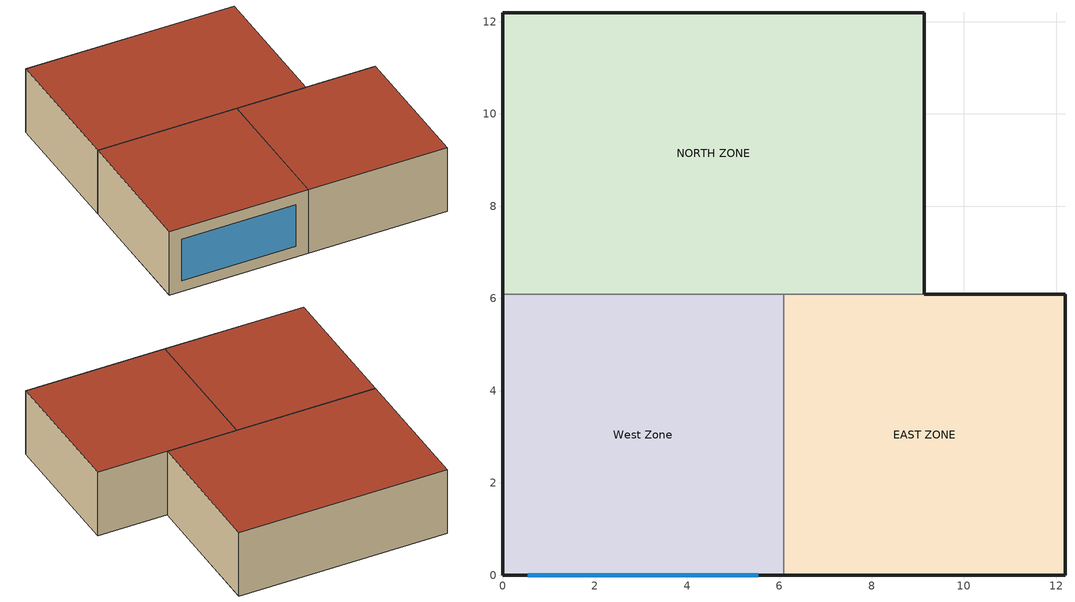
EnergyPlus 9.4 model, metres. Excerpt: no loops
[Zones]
West Zone
 floor adiabatic (FLOOR SLAB 8 IN): 0,0 0,6.1 6.1,6.1 6.1,0 z0
 wall outside (EXTWALL80): 0,6.1 0,0 6.1,0 z0:3.05
 wall to NORTH ZONE (PARTITION06): 6.1,6.1 0,6.1 z0:3.05
 wall to EAST ZONE (PARTITION06): 6.1,0 6.1,6.1 z0:3.05
 window (WIN-CON-LIGHT): 0.55,0 5.55,0 z0.5:2.5
 roof outside (ROOF34): 0,6.1 0,0 6.1,0 6.1,6.1 z3.05
EAST ZONE
 floor adiabatic (FLOOR SLAB 8 IN): 6.1,0 6.1,6.1 12.19,6.1 12.19,0 z0
 wall outside (EXTWALL80): 6.1,0 12.19,0 12.19,6.1 9.14,6.1 z0:3.05
 wall to NORTH ZONE (PARTITION06): 9.14,6.1 6.1,6.1 z0:3.05
 roof outside (ROOF34): 6.1,6.1 6.1,0 12.19,0 12.19,6.1 z3.05
NORTH ZONE
 floor adiabatic (FLOOR SLAB 8 IN): 0,6.1 0,12.19 9.14,12.19 9.14,6.1 z0
 wall outside (EXTWALL80): 9.14,6.1 9.14,12.19 0,12.19 0,6.1 z0:3.05
 roof outside (ROOF34): 0,12.19 0,6.1 9.14,6.1 9.14,12.19 z3.05
[Building]
NONE: North Axis {deg}=0; Terrain=Suburbs; Loads Convergence Tolerance Value {W}=0.04; Temperature Convergence Tolerance Value {deltaC}=0.4; Solar Distribution=FullInteriorAndExterior; Maximum Number of Warmup Days=25; Minimum Number of Warmup Days=6
[Site:Location]
CHICAGO_IL_USA TMY2-94846: Latitude {deg}=42; Longitude {deg}=-87.88; Time Zone {hr}=-6; Elevation {m}=190
[SizingPeriod:DesignDay] Day of Month=21; Humidity Condition Type=Wetbulb; Barometric Pressure {Pa}=99063; Rain Indicator=No; Snow Indicator=No; Daylight Saving Time Indicator=No; Solar Model Indicator=ASHRAEClearSky
Name | Month | Day Type | Maximum Dry-Bulb Temperature {C} | Daily Dry-Bulb Temperature Range {deltaC} | Wetbulb or DewPoint at Maximum Dry-Bulb {C} | Wind Speed {m/s} | Wind Direction {deg} | Sky Clearness
CHICAGO_IL_USA Annual Heating 99% Design Conditions DB | 1 | WinterDesignDay | -17.3 | 0 | -17.3 | 4.9 | 270 | 0
CHICAGO_IL_USA Annual Cooling 1% Design Conditions DB/MCWB | 7 | SummerDesignDay | 31.5 | 10.7 | 23 | 5.3 | 230 | 1
[Site:GroundTemperature:BuildingSurface]
20.03, 20.03, 20.13, 20.3, 20.43, 20.52, 20.62, 20.77, 20.78, 20.55, 20.44, 20.2
[Material] Thermal Absorptance=0.9
Name | Roughness | Thickness {m} | Conductivity {W/m-K} | Density {kg/m3} | Specific Heat {J/kg-K} | Solar Absorptance | Visible Absorptance
A1 - 1 IN STUCCO | Smooth | 0.0253898 | 0.691831 | 1858.142 | 836.8 | 0.92 | 0.92
C4 - 4 IN COMMON BRICK | Rough | 0.101498 | 0.726422 | 1922.216 | 836.8 | 0.76 | 0.76
E1 - 3 / 4 IN PLASTER OR GYP BOARD | Smooth | 0.01905 | 0.726422 | 1601.846 | 836.8 | 0.92 | 0.92
C6 - 8 IN CLAY TILE | Smooth | 0.203302 | 0.570761 | 1121.292 | 836.8 | 0.82 | 0.82
C10 - 8 IN HW CONCRETE | MediumRough | 0.203302 | 1.729577 | 2242.585 | 836.8 | 0.65 | 0.65
E2 - 1 / 2 IN SLAG OR STONE | Rough | 0.0127102 | 1.435549 | 881.0155 | 1673.6 | 0.55 | 0.55
E3 - 3 / 8 IN FELT AND MEMBRANE | Rough | 0.00954024 | 0.190253 | 1121.292 | 1673.6 | 0.75 | 0.75
B5 - 1 IN DENSE INSULATION | VeryRough | 0.0253898 | 0.0432394 | 91.30524 | 836.8 | 0.5 | 0.5
C12 - 2 IN HW CONCRETE | MediumRough | 0.0509016 | 1.729577 | 2242.585 | 836.8 | 0.65 | 0.65
[WindowMaterial:Glazing]
WIN-LAY-GLASS-LIGHT: Optical Data Type=SpectralAverage; Thickness {m}=0.003; Solar Transmittance at Normal Incidence=0.9; Front Side Solar Reflectance at Normal Incidence=0.031; Back Side Solar Reflectance at Normal Incidence=0.031; Visible Transmittance at Normal Incidence=0.9; Front Side Visible Reflectance at Normal Incidence=0.05; Back Side Visible Reflectance at Normal Incidence=0.05; Infrared Transmittance at Normal Incidence=0; Front Side Infrared Hemispherical Emissivity=0.84; Back Side Infrared Hemispherical Emissivity=0.84; Conductivity {W/m-K}=0.9
[Construction]
EXTWALL80: A1 - 1 IN STUCCO, C4 - 4 IN COMMON BRICK, E1 - 3 / 4 IN PLASTER OR GYP BOARD
PARTITION06: E1 - 3 / 4 IN PLASTER OR GYP BOARD, C6 - 8 IN CLAY TILE, E1 - 3 / 4 IN PLASTER OR GYP BOARD
FLOOR SLAB 8 IN: C10 - 8 IN HW CONCRETE
ROOF34: E2 - 1 / 2 IN SLAG OR STONE, E3 - 3 / 8 IN FELT AND MEMBRANE, B5 - 1 IN DENSE INSULATION, C12 - 2 IN HW CONCRETE
WIN-CON-LIGHT: WIN-LAY-GLASS-LIGHT
[Zone] Type=1; Multiplier=1; Ceiling Height {m}=autocalculate; Volume {m3}=autocalculate
West Zone; EAST ZONE; NORTH ZONE
[People] Number of People Schedule=BLDG Sch   1; Number of People Calculation Method=people; Fraction Radiant=0.3; Activity Level Schedule=Activity Sch; Carbon Dioxide Generation Rate {m3/s-W}=3.82E-8; Mean Radiant Temperature Calculation Type=zoneaveraged; Work Efficiency Schedule=Work Eff Sch; Clothing Insulation Calculation Method=ClothingInsulationSchedule; Clothing Insulation Schedule=Clothing Sch; Air Velocity Schedule=Air Velo Sch; Thermal Comfort Model 1 Type=FANGER
Name | Zone or ZoneList | Number of People
West Zone | West Zone | 3
EAST ZONE | EAST ZONE | 3
NORTH ZONE | NORTH ZONE | 4
[Lights] Schedule=BLDG Sch   3; Design Level Calculation Method=LightingLevel; Return Air Fraction=0; Fraction Radiant=0.2; Fraction Visible=0.2; Fraction Replaceable=0
Name | Zone or ZoneList | Lighting Level {W}
EAST ZONE Lights 1 | EAST ZONE | 1464.375
NORTH ZONE Lights 1 | NORTH ZONE | 878.6252
[ElectricEquipment] Schedule=BLDG Sch   2; Design Level Calculation Method=EquipmentLevel; Fraction Latent=0; Fraction Radiant=0.3; Fraction Lost=0
Name | Zone or ZoneList | Design Level {W}
West Zone ElecEq 1 | West Zone | 2928.751
EAST ZONE ElecEq 1 | EAST ZONE | 1464.375
NORTH ZONE ElecEq 1 | NORTH ZONE | 2928.751
[AvailabilityManager:Scheduled]
Reheat System 1 Avail: Schedule=FanAndCoilAvailSched
[SetpointManager:Scheduled] Control Variable=Temperature
Name | Schedule | Setpoint Node or NodeList
Supply Air Temp Manager | Seasonal Reset Supply Air Temp Sch | Supply Air Temp Nodes
Chilled Water Loop Setpoint Manager | CW Loop Temp Schedule | Chilled Water Loop Setpoint Node List
Hot Water Loop Setpoint Manager | HW Loop Temp Schedule | Hot Water Loop Setpoint Node List
Heat Recovery Water Loop Setpoint Manager | Heat Recovery Loop Temp Schedule | Heat Recovery Water Loop Setpoint Node List
[Schedule:Compact]
ACTIVITY SCH: Through: 12/31, For: AllDays, Until: 24:00, 131.8
WORK EFF SCH: Through: 12/31, For: AllDays, Until: 24:00, 0
CLOTHING SCH: Through: 12/31, For: AllDays, Until: 24:00, 1
AIR VELO SCH: Through: 12/31, For: AllDays, Until: 24:00, 0.14
BLDG SCH   1: Through: 12/31, For: Weekdays, Until: 6:00, 0, Until: 7:00, 0.1, Until: 8:00, 0.5, Until: 12:00, 1, Until: 13:00, 0.5, Until: 16:00, 1, Until: 17:00, 0.5, Until: 18:00, 0.1, Until: 24:00, 0, For: Weekends Holiday, Until: 24:00, 0, For: SummerDesignDay, Until: 6:00, 0, Until: 7:00, 0.1, Until: 8:00, 0.5, Until: 12:00, 1, Until: 13:00, 0.5, Until: 16:00, 1, Until: 17:00, 0.5, Until: 18:00, 0.1, Until: 24:00, 0, For: WinterDesignDay CustomDay1 CustomDay2, Until: 24:00, 0
BLDG SCH   2: Through: 12/31, For: Weekdays, Until: 8:00, 0, Until: 18:00, 1, Until: 24:00, 0, For: Weekends Holiday, Until: 24:00, 0, For: SummerDesignDay, Until: 8:00, 0, Until: 18:00, 1, Until: 24:00, 0, For: WinterDesignDay CustomDay1 CustomDay2, Until: 24:00, 0
BLDG SCH   3: Through: 12/31, For: Weekdays, Until: 6:00, 0.05, Until: 7:00, 0.2, Until: 17:00, 1, Until: 18:00, 0.5, Until: 24:00, 0.05, For: Weekends Holiday, Until: 24:00, 0.05, For: SummerDesignDay, Until: 6:00, 0.05, Until: 7:00, 0.2, Until: 17:00, 1, Until: 18:00, 0.5, Until: 24:00, 0.05, For: WinterDesignDay CustomDay1 CustomDay2, Until: 24:00, 0.05
SEASONAL RESET SUPPLY AIR TEMP SCH: Through: 3/31, For: AllDays, Until: 24:00, 16, Through: 9/30, For: AllDays, Until: 24:00, 13, Through: 12/31, For: AllDays, Until: 24:00, 16
FANANDCOILAVAILSCHED: Through: 3/31, For: AllDays, Until: 24:00, 1, Through: 9/30, For: Weekdays, Until: 7:00, 0, Until: 17:00, 1, Until: 24:00, 0, For: Weekends Holiday, Until: 24:00, 0, For: SummerDesignDay WinterDesignDay, Until: 7:00, 0, Until: 17:00, 1, Until: 24:00, 0, For: CustomDay1 CustomDay2, Until: 24:00, 0, Through: 12/31, For: AllDays, Until: 24:00, 1
CW LOOP TEMP SCHEDULE: Through: 12/31, For: AllDays, Until: 24:00, 6.67
HW LOOP TEMP SCHEDULE: Through: 3/31, For: AllDays, Until: 24:00, 60, Through: 9/30, For: AllDays, Until: 24:00, 45, Through: 12/31, For: AllDays, Until: 24:00, 60
HEAT RECOVERY LOOP TEMP SCHEDULE: Through: 12/31, For: AllDays, Until: 24:00, 25
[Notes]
HeatRecoveryPlantLoop.idf
Basic file description:  1 story building divided into 3 interior conditioned zones. Roof with no plenum.
No ground contact with floor. Outdoor air is modulated based on occupancy and floor area.
Highlights:              Test of the heat recovery loops with 3 generators and the engine driven chiller using the
hot water tank to transfer heat to the hot water loop.  The file also contains Pollution
Reporting (electric coefficients for Illinois).
Simulation Location/Run: CHICAGO_IL_USA TMY2-94846, 2 design days, 2 run periods,
Run Control executes two run periods (see RUN PERIOD object)
Location:                Chicago, IL
Design Days:             CHICAGO_IL_USA Annual Heating 99% Design Conditions DB, MaxDB= -17.3°C
CHICAGO_IL_USA Annual Cooling 1% Design Conditions, MaxDB=  31.5°C MCWB=  23.0°C
Run Period (Weather File): Winter 1/1 - 2/5, Summer 11/25 - 12/31, CHICAGO_IL_USA TMY2-94846
Run Control:             No zone or system sizing, design day simulation.
Building: Single floor rectangular L-shaped building 40 ft south wall, 40 ft west wall, zone height 10 feet.
There is a single window in West Zone's south wall. The walls are 1 in stucco over 4 in common brick
and gypboard. The roof is a built up roof with 1/2 in stone over 3/8 in felt over 1 in dense insulation
supported by 2 in heavy weight concrete. The window is single pane 3mm clear.
The window to wall ratio is approximately 0.07.
The building is oriented due north.
Floor Area:        130.1 m2 (1403 ft2)
Number of Stories: 1
Zone Description Details:
|       West         |         East           |    window = *
Internal gains description:     ZONE West      - lighting is 0 watts, equip is 2928.751 watts, 3 occupants
Internal gains description:     ZONE North     - lighting is 878.6252 watts, equip is 2928.751 watts, 4 occupants
Internal gains description:     ZONE East      - lighting is 1464.375 watts, equip is 1464.375 watts, 3 occupants
Interzone Surfaces:             3 interzone surfaces (see diagram)
Internal Mass:                  None
Detached Shading:               None
Daylight:                       None
Natural Ventilation:            None
Compact Schedules:              Yes
Solair Distribution:            FullInteriorAndExterior
HVAC:                           3 zone terminal reheat system using single constant volume air loop. Central chilled
water coil scheduled to provide 16 C winter and 13 C summer supply air temperature.
Terminal reheat coils trim supply air temperature to meet zone thermostat set point.
Thermostat setting at 20 C in winter with 15 C set back temperature, 24 C in summer
with 30 C set back temperature. Cooling coil off in winter, reheat coil on all year.
GENERATOR:COMBUSTION TURBINE, GENERATOR:IC ENGINE, and GENERATOR:MICROTURBINE coordinated through the
ElectricLoadCenter:Distribution and ELECTRIC LOAD CENTER:GENERATORS, along with the
Chiller:EngineDriven provide the waste heat for the heat recovery loop.
The Electric hot water heater acts as a storage tank and recovers the heat from the Engine driven chiller and
the generators and stores that energy in the tank.  The water tank is also hooked up to the reheat coils and
provides the necessary heat to the system either through the recovered heat or the water heater can add
additional heat to make up the difference.  There is a scheduled domestic hot water demand on the tank which
increases during the day to put another significant load on the tank for the recovered heat or the tank burner
which is electrical.
Zonal Equipment:                AirTerminal:SingleDuct:ConstantVolume:Reheat
Central Air Handling Equipment: Yes
System Equipment Autosize:      No (chilled water, condenser, and hot water loop volumes are autosized)
Purchased Cooling:              No
Purchased Heating:              No
Purchased Chilled Water:        No
Purchased Hot Water:            No
Coils:                          Coil:Cooling:Water:DetailedGeometry
Pumps:                          Pump:VariableSpeed
Boilers:                        WATER HEATER:MIXED
Chillers:                       CHILLER:ENGINEDRIVEN
PlantEquipmentOperation:CoolingLoad object.
Towers:                         CoolingTower:SingleSpeed
Generators:                     GENERATOR:COMBUSTION TURBINE, GENERATOR:IC ENGINE, GENERATOR:MICROTURBINE
Standard Reports:               None
Timestep or Hourly Variables:   Timestep
Time bins Report:               None
HTML Report:                    None
Environmental Emissions:        Yes
Utility Tariffs:                None
